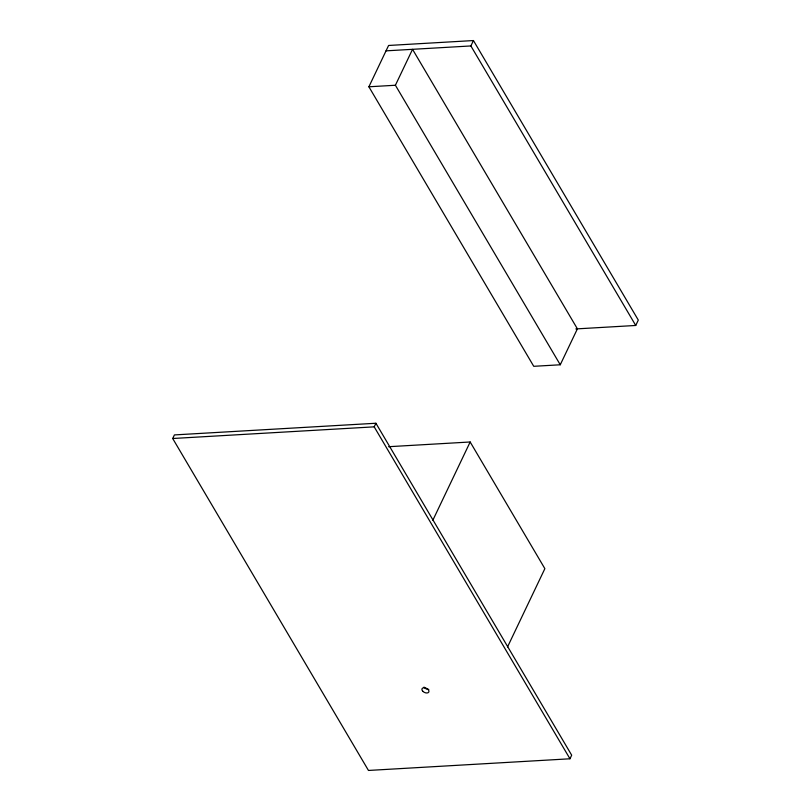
<?xml version="1.0" encoding="UTF-8"?>
<svg xmlns="http://www.w3.org/2000/svg" width="811" height="811" viewBox="0 0 811 811"><rect width="100%" height="100%" fill="white"/><g stroke="black" fill="none" stroke-linecap="round" stroke-linejoin="round"><path stroke-width="1.22" d="M172.702 438.508L174.416 434.919L375.919 423.251L571.684 755.193L569.971 758.782L368.468 770.45L172.702 438.508L374.206 426.85L375.919 423.251M560.259 364.778L395.403 85.246L412.546 49.319L577.402 328.84L560.259 364.778L533.75 366.308L368.893 86.787L388.601 45.467L473.442 40.55L638.298 320.081L635.733 325.464L575.84 328.931M635.733 325.464L470.877 45.943L473.442 40.55M432.831 520.267L470.167 441.985L388.631 446.709M507.534 646.925L544.87 568.653L470.167 441.985M386.026 50.85L470.877 45.943M368.893 86.787L395.403 85.246M374.206 426.85L569.971 758.782M428.816 689.38A3.761 2.291 25.5 0 1 424.031 687.069M422.855 691.327A3.761 2.291 25.5 0 0 428.816 692.006A3.761 2.291 25.5 0 0 424.619 687.769A3.761 2.291 25.5 0 0 422.855 691.327"/></g></svg>
